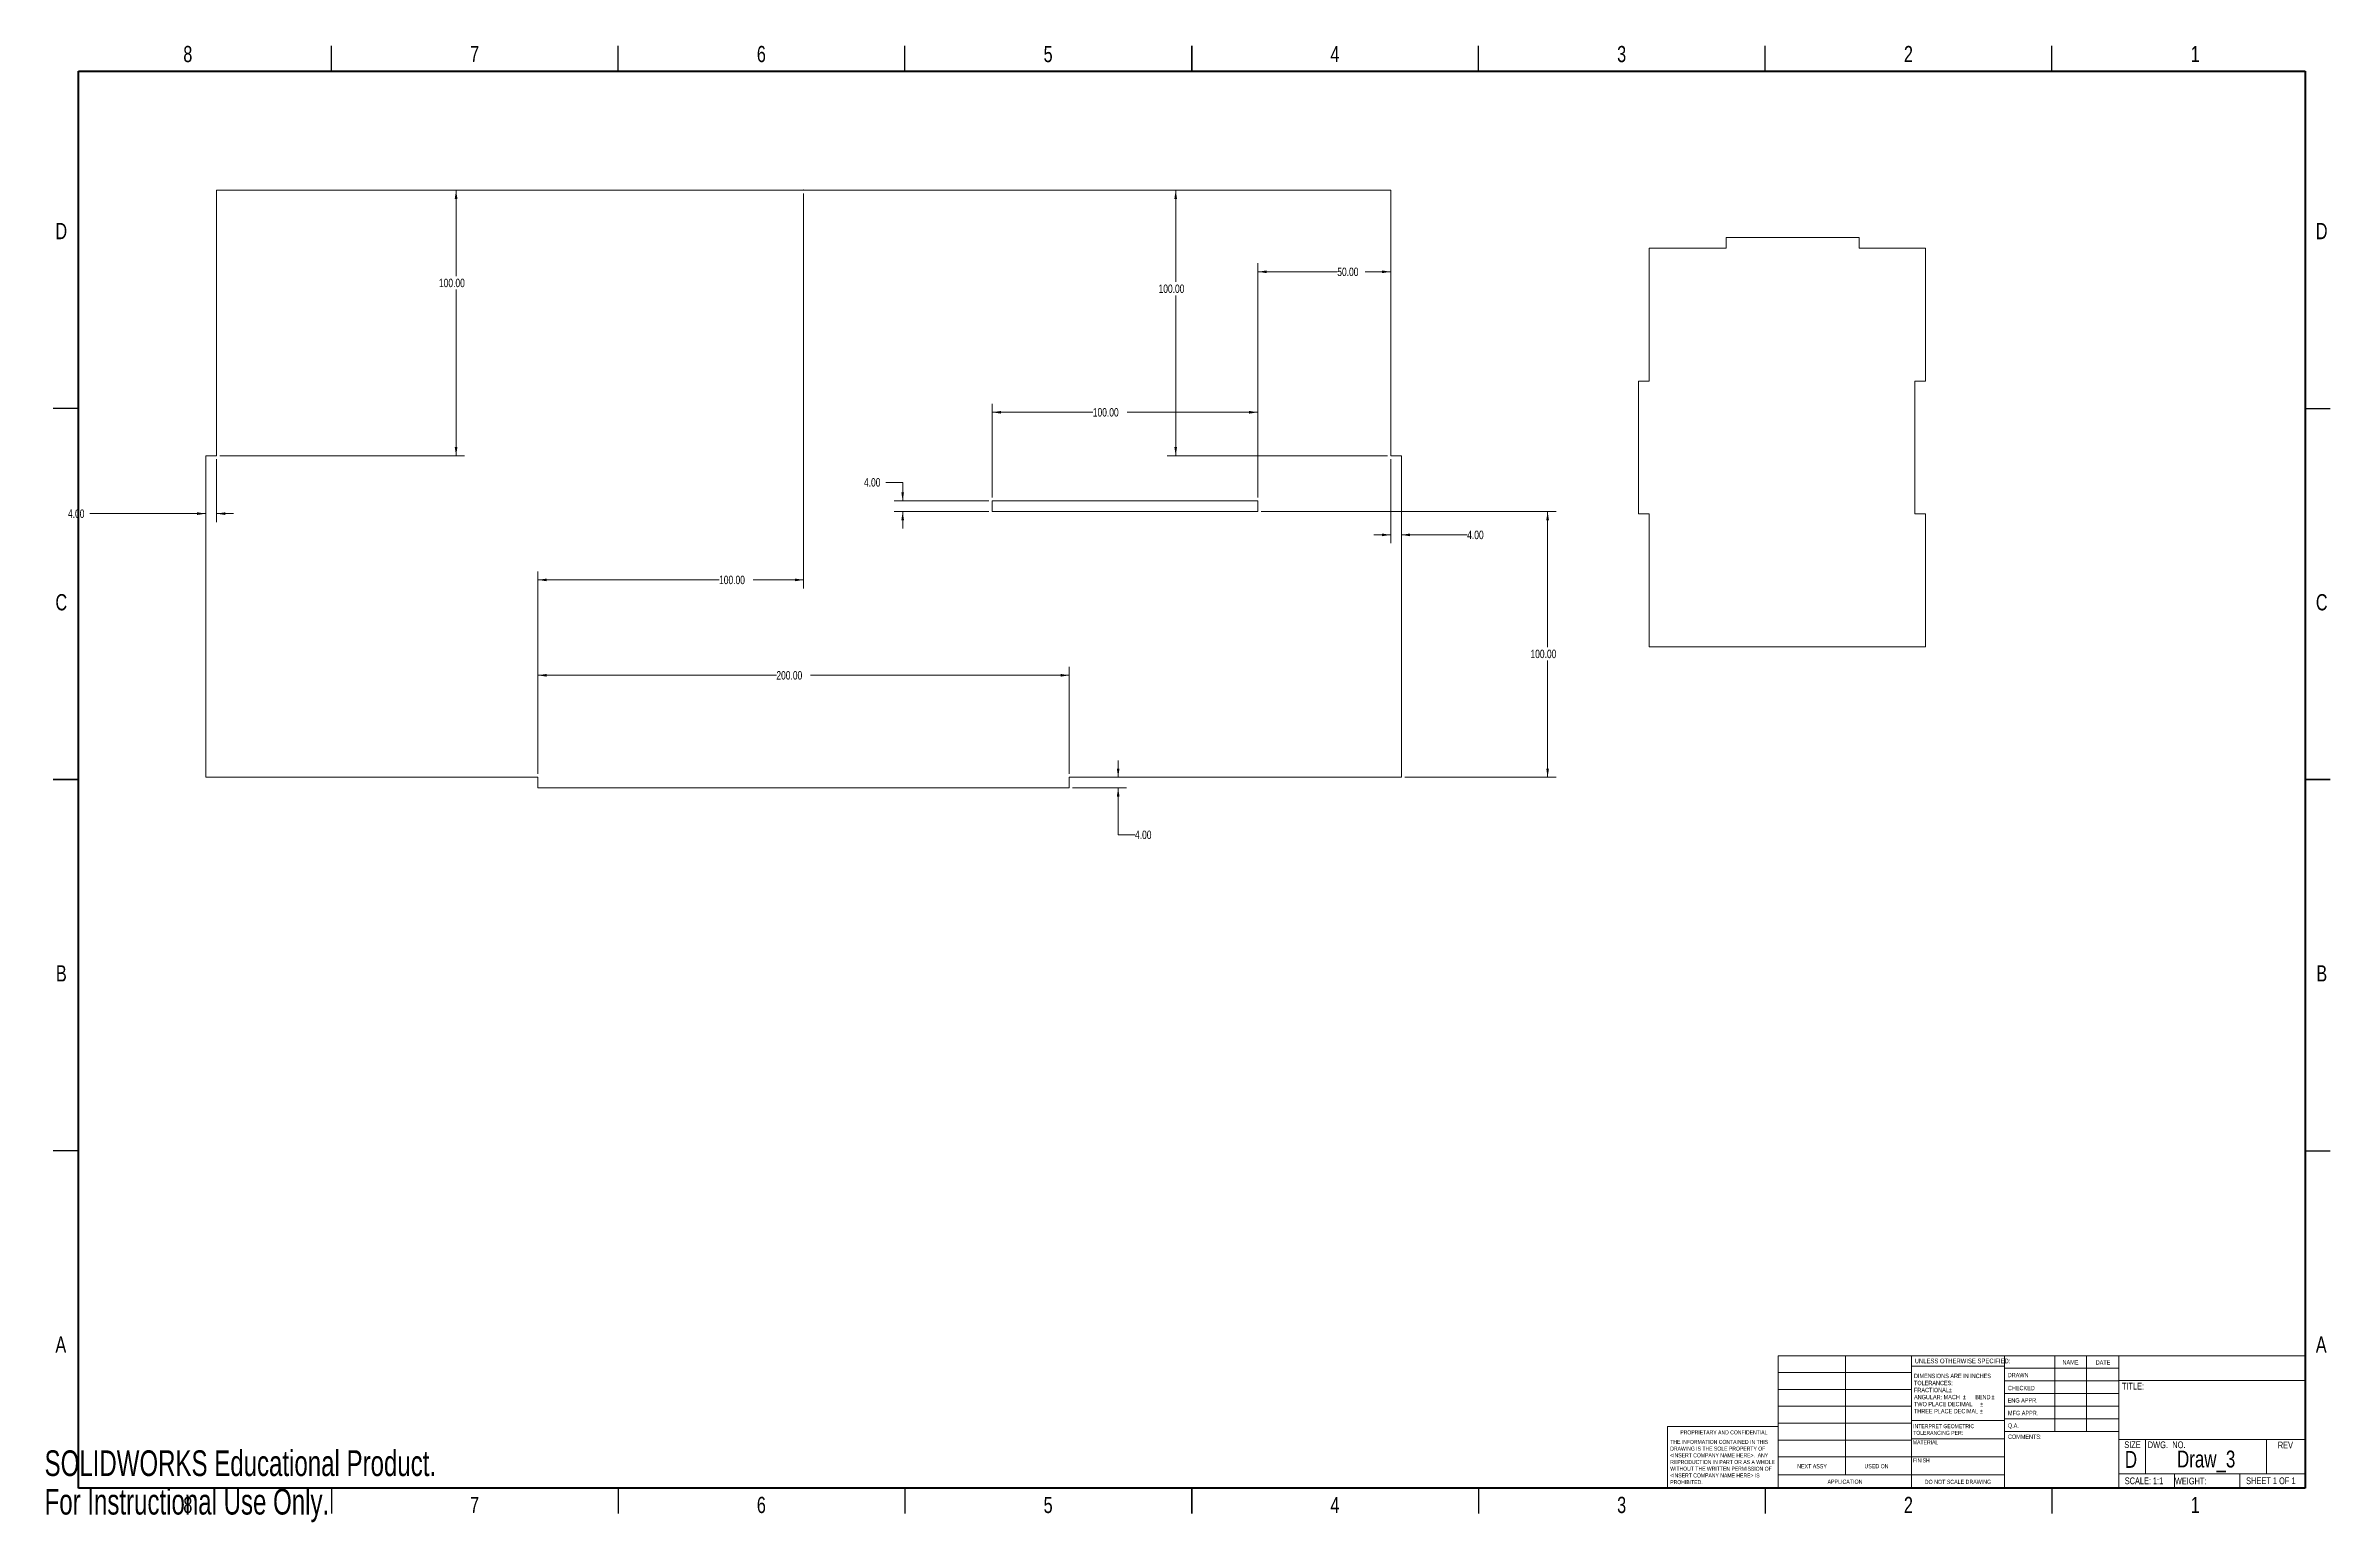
# Model space of a CAD drawing. Header units: millimetres. Extents: x 0 to 860, y 0 to 556.
import ezdxf

# ---------------------------------------------------------------- set-up
doc = ezdxf.new("R2010")
doc.units = ezdxf.units.MM
doc.header["$PDSIZE"] = -1
doc.styles.add('SLDTEXTSTYLE0', font='TXT', dxfattribs={"width": 0.75})
doc.styles.add('SLDTEXTSTYLE1', font='TXT', dxfattribs={"width": 0.6875})
doc.styles.add('SLDTEXTSTYLE2', font='TXT', dxfattribs={"width": 0.694444})
doc.styles.add('SLDTEXTSTYLE3', font='TXT', dxfattribs={"width": 0.7})
doc.dimstyles.new('SLDDIMSTYLE0', dxfattribs={"dimtxt": 3.175, "dimasz": 3.302, "dimexe": 0, "dimexo": 0.0625, "dimgap": 0.79375, "dimtad": 0, "dimtih": 1, "dimtoh": 1, "dimrnd": 1e-09, "dimzin": 4, "dimdsep": 46, "dimtxsty": 'SLDTEXTSTYLE0', "dimsah": 1, "dimcen": 0.09, "dimadec": 0, "dimazin": 1, "dimtfac": 1, "dimtmove": 0, "dimatfit": 0, "dimfxl": 1, "dimfrac": 2, "dimtolj": 1, "dimtzin": 12, "dimarcsym": 0})
doc.dimstyles.new('SLDDIMSTYLE1', dxfattribs={"dimtxt": 3.175, "dimasz": 3.302, "dimexe": 0, "dimexo": 0.0625, "dimgap": 0.79375, "dimtad": 0, "dimtih": 1, "dimtoh": 1, "dimrnd": 1e-09, "dimzin": 4, "dimdsep": 46, "dimtxsty": 'SLDTEXTSTYLE0', "dimsah": 1, "dimcen": 0.09, "dimadec": 0, "dimazin": 1, "dimtfac": 1, "dimtofl": 0, "dimtmove": 0, "dimatfit": 3, "dimfxl": 1, "dimfrac": 2, "dimtolj": 1, "dimtzin": 12, "dimarcsym": 0})

# ---------------------------------------------------------------- blocks, each defined once
blk = doc.blocks.new('_D')
at = {"color": 7, "linetype": 'Continuous', "lineweight": 0}
for p, q in [((60.73, 400.03), (60.73, 376.35)), ((64.73, 400.03), (64.73, 376.35)), ((60.73, 379.53), (17.01, 379.53)), ((64.73, 379.53), (71.08, 379.53))]:
    blk.add_line(p, q, dxfattribs=at)
at = {"color": 7, "linetype": 'Continuous', "lineweight": 18}
for points in [[(60.73, 379.53), (57.43, 380.04), (57.43, 379.02)], [(64.73, 379.53), (68.03, 379.02), (68.03, 380.04)]]:
    blk.add_solid(points, dxfattribs=at)
at = {"color": 7, "linetype": 'Continuous', "lineweight": 18, "insert": (8.8, 381.1), "char_height": 3.175, "attachment_point": 1, "style": 'SLDTEXTSTYLE0'}
blk.add_mtext('4.00', dxfattribs=at)
blk = doc.blocks.new('_D_1')
at = {"color": 7, "linetype": 'Continuous', "lineweight": 0}
for p, q in [((506.73, 400.03), (506.73, 368.36)), ((510.73, 400.03), (510.73, 368.36)), ((506.73, 371.53), (500.38, 371.53)), ((510.73, 371.53), (535.52, 371.53))]:
    blk.add_line(p, q, dxfattribs=at)
at = {"color": 7, "linetype": 'Continuous', "lineweight": 18}
for points in [[(506.73, 371.53), (503.43, 372.04), (503.43, 371.03)], [(510.73, 371.53), (514.03, 371.03), (514.03, 372.04)]]:
    blk.add_solid(points, dxfattribs=at)
at = {"color": 7, "linetype": 'Continuous', "lineweight": 18, "insert": (535.52, 373.11), "char_height": 3.175, "attachment_point": 1, "style": 'SLDTEXTSTYLE0'}
blk.add_mtext('4.00', dxfattribs=at)
blk = doc.blocks.new('_D_2')
at = {"color": 7, "linetype": 'Continuous', "lineweight": 0}
for p, q in [((284.46, 501.3), (151.72, 501.3)), ((154.9, 501.3), (154.9, 468.89)), ((154.9, 401.3), (154.9, 463.85)), ((66, 401.3), (158.07, 401.3))]:
    blk.add_line(p, q, dxfattribs=at)
at = {"color": 7, "linetype": 'Continuous', "lineweight": 18}
for points in [[(154.9, 501.3), (154.39, 498), (155.41, 498)], [(154.9, 401.3), (155.41, 404.6), (154.39, 404.6)]]:
    blk.add_solid(points, dxfattribs=at)
at = {"color": 7, "linetype": 'Continuous', "lineweight": 18, "insert": (148.45, 467.95), "char_height": 3.175, "attachment_point": 1, "style": 'SLDTEXTSTYLE0'}
blk.add_mtext('100.00', dxfattribs=at)
blk = doc.blocks.new('_D_3')
at = {"color": 7, "linetype": 'Continuous', "lineweight": 0}
for p, q in [((287, 501.3), (428.96, 501.3)), ((425.79, 501.3), (425.79, 466.72)), ((425.79, 401.3), (425.79, 461.68)), ((505.46, 401.3), (422.61, 401.3))]:
    blk.add_line(p, q, dxfattribs=at)
at = {"color": 7, "linetype": 'Continuous', "lineweight": 18}
for points in [[(425.79, 501.3), (425.28, 498), (426.29, 498)], [(425.79, 401.3), (426.29, 404.6), (425.28, 404.6)]]:
    blk.add_solid(points, dxfattribs=at)
at = {"color": 7, "linetype": 'Continuous', "lineweight": 18, "insert": (419.33, 465.77), "char_height": 3.175, "attachment_point": 1, "style": 'SLDTEXTSTYLE0'}
blk.add_mtext('100.00', dxfattribs=at)
blk = doc.blocks.new('_D_4')
at = {"color": 7, "linetype": 'Continuous', "lineweight": 0}
for p, q in [((185.73, 281.57), (185.73, 321.86)), ((185.73, 318.68), (275.47, 318.68)), ((385.73, 318.68), (288.37, 318.68)), ((385.73, 281.57), (385.73, 321.86))]:
    blk.add_line(p, q, dxfattribs=at)
at = {"color": 7, "linetype": 'Continuous', "lineweight": 18}
for points in [[(185.73, 318.68), (189.03, 318.17), (189.03, 319.19)], [(385.73, 318.68), (382.43, 319.19), (382.43, 318.17)]]:
    blk.add_solid(points, dxfattribs=at)
at = {"color": 7, "linetype": 'Continuous', "lineweight": 18, "insert": (275.47, 320.25), "char_height": 3.175, "attachment_point": 1, "style": 'SLDTEXTSTYLE0'}
blk.add_mtext('200.00', dxfattribs=at)
blk = doc.blocks.new('_D_5')
at = {"color": 7, "linetype": 'Continuous', "lineweight": 0}
for p, q in [((404.13, 280.3), (404.13, 286.65)), ((387, 280.3), (407.31, 280.3)), ((387, 276.3), (407.31, 276.3)), ((404.13, 258.64), (404.13, 276.3)), ((410.48, 258.64), (404.13, 258.64))]:
    blk.add_line(p, q, dxfattribs=at)
at = {"color": 7, "linetype": 'Continuous', "lineweight": 18}
for points in [[(404.13, 280.3), (404.64, 283.6), (403.62, 283.6)], [(404.13, 276.3), (403.62, 273), (404.64, 273)]]:
    blk.add_solid(points, dxfattribs=at)
at = {"color": 7, "linetype": 'Continuous', "lineweight": 18, "insert": (410.48, 260.22), "char_height": 3.175, "attachment_point": 1, "style": 'SLDTEXTSTYLE0'}
blk.add_mtext('4.00', dxfattribs=at)
blk = doc.blocks.new('_D_6')
at = {"color": 7, "linetype": 'Continuous', "lineweight": 0}
for p, q in [((285.73, 500.03), (285.73, 351.41)), ((185.73, 281.57), (185.73, 357.76)), ((185.73, 354.59), (253.89, 354.59)), ((285.73, 354.59), (266.79, 354.59))]:
    blk.add_line(p, q, dxfattribs=at)
at = {"color": 7, "linetype": 'Continuous', "lineweight": 18}
for points in [[(185.73, 354.59), (189.03, 354.08), (189.03, 355.1)], [(285.73, 354.59), (282.43, 355.1), (282.43, 354.08)]]:
    blk.add_solid(points, dxfattribs=at)
at = {"color": 7, "linetype": 'Continuous', "lineweight": 18, "insert": (253.89, 356.16), "char_height": 3.175, "attachment_point": 1, "style": 'SLDTEXTSTYLE0'}
blk.add_mtext('100.00', dxfattribs=at)
blk = doc.blocks.new('_D_7')
at = {"color": 7, "linetype": 'Continuous', "lineweight": 0}
for p, q in [((356.73, 385.57), (356.73, 420.85)), ((356.73, 417.67), (394.58, 417.67)), ((456.73, 417.67), (407.48, 417.67)), ((456.73, 385.57), (456.73, 420.85))]:
    blk.add_line(p, q, dxfattribs=at)
at = {"color": 7, "linetype": 'Continuous', "lineweight": 18}
for points in [[(356.73, 417.67), (360.03, 417.17), (360.03, 418.18)], [(456.73, 417.67), (453.43, 418.18), (453.43, 417.17)]]:
    blk.add_solid(points, dxfattribs=at)
at = {"color": 7, "linetype": 'Continuous', "lineweight": 18, "insert": (394.58, 419.25), "char_height": 3.175, "attachment_point": 1, "style": 'SLDTEXTSTYLE0'}
blk.add_mtext('100.00', dxfattribs=at)
blk = doc.blocks.new('_D_8')
at = {"color": 7, "linetype": 'Continuous', "lineweight": 0}
for p, q in [((316.66, 391.31), (323.01, 391.31)), ((323.01, 391.31), (323.01, 384.3)), ((355.46, 384.3), (319.84, 384.3)), ((355.46, 380.3), (319.84, 380.3)), ((323.01, 380.3), (323.01, 373.95))]:
    blk.add_line(p, q, dxfattribs=at)
at = {"color": 7, "linetype": 'Continuous', "lineweight": 18}
for points in [[(323.01, 384.3), (323.52, 387.6), (322.5, 387.6)], [(323.01, 380.3), (322.5, 377), (323.52, 377)]]:
    blk.add_solid(points, dxfattribs=at)
at = {"color": 7, "linetype": 'Continuous', "lineweight": 18, "insert": (308.45, 392.88), "char_height": 3.175, "attachment_point": 1, "style": 'SLDTEXTSTYLE0'}
blk.add_mtext('4.00', dxfattribs=at)
blk = doc.blocks.new('_D_9')
at = {"color": 7, "linetype": 'Continuous', "lineweight": 0}
for p, q in [((458, 380.3), (568.97, 380.3)), ((565.79, 380.3), (565.79, 329.26)), ((565.79, 280.3), (565.79, 324.22)), ((512, 280.3), (568.97, 280.3))]:
    blk.add_line(p, q, dxfattribs=at)
at = {"color": 7, "linetype": 'Continuous', "lineweight": 18}
for points in [[(565.79, 380.3), (565.28, 377), (566.3, 377)], [(565.79, 280.3), (566.3, 283.6), (565.28, 283.6)]]:
    blk.add_solid(points, dxfattribs=at)
at = {"color": 7, "linetype": 'Continuous', "lineweight": 18, "insert": (559.34, 328.32), "char_height": 3.175, "attachment_point": 1, "style": 'SLDTEXTSTYLE0'}
blk.add_mtext('100.00', dxfattribs=at)
blk = doc.blocks.new('_D_10')
at = {"color": 7, "linetype": 'Continuous', "lineweight": 0}
for p, q in [((456.73, 385.57), (456.73, 473.74)), ((456.73, 470.56), (486.61, 470.56)), ((506.73, 470.56), (497.16, 470.56))]:
    blk.add_line(p, q, dxfattribs=at)
at = {"color": 7, "linetype": 'Continuous', "lineweight": 18}
for points in [[(456.73, 470.56), (460.03, 470.05), (460.03, 471.07)], [(506.73, 470.56), (503.43, 471.07), (503.43, 470.05)]]:
    blk.add_solid(points, dxfattribs=at)
at = {"color": 7, "linetype": 'Continuous', "lineweight": 18, "insert": (486.61, 472.13), "char_height": 3.175, "attachment_point": 1, "style": 'SLDTEXTSTYLE0'}
blk.add_mtext('50.00', dxfattribs=at)

msp = doc.modelspace()

# ---------------------------------------------------------------- linework, layer by layer
at = {"color": 7, "linetype": 'Continuous', "lineweight": 25}
for p, q in [((107.95, 546.1), (107.95, 555.625)), ((215.9, 546.1), (215.9, 555.625)), ((323.85, 546.1), (323.85, 555.625)), ((431.8, 555.625), (431.8, 546.1)), ((431.8, 546.1), (431.8, 555.625)), ((539.75, 546.1), (539.75, 555.625)), ((647.7, 546.1), (647.7, 555.625)), ((755.65, 546.1), (755.65, 555.625)), ((12.7, 419.1), (3.175, 419.1)), ((850.9, 419.1), (860.425, 419.1)), ((3.175, 279.4), (12.7, 279.4)), ((12.7, 279.4), (3.175, 279.4)), ((860.425, 279.4), (850.9, 279.4)), ((850.9, 279.4), (860.425, 279.4)), ((12.7, 139.7), (3.175, 139.7)), ((850.9, 139.7), (860.425, 139.7)), ((107.95, 12.7), (107.95, 3.175)), ((215.9, 12.7), (215.9, 3.175)), ((323.85, 12.7), (323.85, 3.175)), ((431.8, 3.175), (431.8, 12.7)), ((431.8, 12.7), (431.8, 3.175)), ((539.75, 12.7), (539.75, 3.175)), ((647.7, 12.7), (647.7, 3.175)), ((755.65, 12.7), (755.65, 3.175))]:
    msp.add_line(p, q, dxfattribs=at)
at = {"color": 7, "linetype": 'Continuous', "lineweight": 50}
for p, q in [((12.7, 12.7), (12.7, 546.1)), ((12.7, 546.1), (850.9, 546.1)), ((850.9, 546.1), (850.9, 12.7)), ((850.9, 12.7), (12.7, 12.7))]:
    msp.add_line(p, q, dxfattribs=at)
at = {"color": 7, "linetype": 'Continuous', "lineweight": 18}
for p, q in [((64.731, 501.299), (64.731, 401.299)), ((64.731, 501.299), (506.731, 501.299)), ((506.731, 401.299), (506.731, 501.299)), ((633.047, 479.407), (633.047, 483.407)), ((633.047, 483.407), (683.047, 483.407)), ((683.047, 483.407), (683.047, 479.407)), ((608.047, 479.407), (604.047, 479.407)), ((604.047, 479.407), (604.047, 429.407)), ((633.047, 479.407), (608.047, 479.407)), ((708.047, 479.407), (683.047, 479.407)), ((708.047, 429.407), (708.047, 479.407)), ((604.047, 429.407), (600.047, 429.407)), ((600.047, 429.407), (600.047, 379.407)), ((708.047, 429.407), (704.047, 429.407)), ((704.047, 429.407), (704.047, 379.407)), ((60.731, 280.299), (60.731, 401.299)), ((60.731, 401.299), (64.731, 401.299)), ((510.731, 401.299), (506.731, 401.299)), ((510.731, 280.299), (510.731, 401.299)), ((356.731, 384.299), (456.731, 384.299)), ((356.731, 384.299), (356.731, 380.299)), ((356.731, 380.299), (456.731, 380.299)), ((456.731, 384.299), (456.731, 380.299)), ((600.047, 379.407), (604.047, 379.407)), ((604.047, 379.407), (604.047, 329.407)), ((704.047, 379.407), (708.047, 379.407)), ((708.047, 329.407), (708.047, 379.407)), ((604.047, 329.407), (608.047, 329.407)), ((608.047, 329.407), (708.047, 329.407)), ((185.731, 280.299), (60.731, 280.299)), ((185.731, 276.299), (185.731, 280.299)), ((185.731, 276.299), (385.731, 276.299)), ((185.731, 276.299), (385.731, 276.299)), ((385.731, 276.299), (385.731, 280.299)), ((385.731, 280.299), (510.731, 280.299)), ((652.554, 62.594), (850.9, 62.594)), ((652.554, 12.7), (652.554, 62.594)), ((677.903, 62.594), (677.903, 17.685)), ((702.774, 12.7), (702.774, 62.594)), ((737.748, 62.594), (737.748, 12.7)), ((756.76, 62.594), (756.76, 34.019)), ((768.661, 62.594), (768.661, 34.019)), ((780.829, 62.594), (780.829, 12.7)), ((652.554, 56.244), (702.774, 56.244)), ((737.748, 58.674), (702.774, 58.674)), ((737.748, 57.832), (780.829, 57.832)), ((737.748, 53.069), (780.829, 53.069)), ((780.829, 53.269), (850.9, 53.269)), ((652.554, 49.894), (702.774, 49.894)), ((652.554, 43.544), (702.774, 43.544)), ((737.748, 48.307), (780.829, 48.307)), ((780.829, 43.544), (737.748, 43.544)), ((610.969, 12.7), (610.969, 35.924)), ((652.554, 35.924), (610.969, 35.924)), ((652.554, 37.194), (702.774, 37.194)), ((702.774, 38.195), (737.863, 38.195)), ((780.829, 38.782), (737.748, 38.782)), ((652.554, 30.844), (702.774, 30.844)), ((702.774, 31.337), (737.863, 31.337)), ((780.829, 34.019), (737.863, 34.019)), ((780.829, 30.985), (850.9, 30.985)), ((790.875, 30.985), (790.875, 18.107)), ((836.373, 30.985), (836.373, 18.107)), ((652.554, 24.494), (702.774, 24.494)), ((652.554, 17.685), (737.748, 17.685)), ((702.774, 24.479), (737.748, 24.479)), ((780.829, 18.107), (850.9, 18.107)), ((801.736, 18.107), (801.736, 12.7)), ((826.423, 18.107), (826.423, 12.7))]:
    msp.add_line(p, q, dxfattribs=at)
at = {"color": 7, "linetype": 'Continuous', "lineweight": 0}
msp.add_point((285.731, 501.299), dxfattribs=at)

# ---------------------------------------------------------------- texts
for s, insert, char_height, attachment_point, style in [('8', (53.914, 555.564), 6.096, 2, 'SLDTEXTSTYLE0'), ('7', (161.864, 555.564), 6.096, 2, 'SLDTEXTSTYLE0'), ('6', (269.814, 555.564), 6.096, 2, 'SLDTEXTSTYLE0'), ('5', (377.764, 555.564), 6.096, 2, 'SLDTEXTSTYLE0'), ('4', (485.714, 555.564), 6.096, 2, 'SLDTEXTSTYLE0'), ('3', (593.664, 555.564), 6.096, 2, 'SLDTEXTSTYLE0'), ('2', (701.614, 555.564), 6.096, 2, 'SLDTEXTSTYLE0'), ('1', (809.564, 555.564), 6.096, 2, 'SLDTEXTSTYLE0'), ('D', (6.28, 488.926), 6.096, 2, 'SLDTEXTSTYLE0'), ('D', (857.18, 488.926), 6.096, 2, 'SLDTEXTSTYLE0'), ('C', (6.287, 349.226), 6.096, 2, 'SLDTEXTSTYLE0'), ('C', (857.187, 349.226), 6.096, 2, 'SLDTEXTSTYLE0'), ('B', (6.303, 209.526), 6.096, 2, 'SLDTEXTSTYLE0'), ('B', (857.203, 209.526), 6.096, 2, 'SLDTEXTSTYLE0'), ('A', (6.107, 69.826), 6.096, 2, 'SLDTEXTSTYLE0'), ('A', (857.007, 69.826), 6.096, 2, 'SLDTEXTSTYLE0'), ('UNLESS OTHERWISE SPECIFIED:', (703.958, 61.499), 1.778, 1, 'SLDTEXTSTYLE0'), ('NAME', (759.624, 60.923), 1.651, 1, 'SLDTEXTSTYLE0'), ('DATE', (772.115, 60.879), 1.651, 1, 'SLDTEXTSTYLE0'), ('TOLERANCES:', (703.717, 53.143), 1.651, 1, 'SLDTEXTSTYLE0'), ('DIMENSIONS ARE IN INCHES', (703.717, 55.794), 1.651, 1, 'SLDTEXTSTYLE0'), ('DRAWN', (738.997, 56.123), 1.651, 1, 'SLDTEXTSTYLE0'), ('TITLE:', (781.993, 52.393), 2.54, 1, 'SLDTEXTSTYLE0'), ('ANGULAR: MACH', (703.717, 47.841), 1.651, 1, 'SLDTEXTSTYLE0'), ('TWO PLACE DECIMAL', (703.717, 45.19), 1.651, 1, 'SLDTEXTSTYLE0'), ('FRACTIONAL', (703.717, 50.492), 1.651, 1, 'SLDTEXTSTYLE0'), ('%%p', (716.864, 50.492), 1.651, 1, 'SLDTEXTSTYLE0'), ('%%p', (722.091, 47.841), 1.651, 1, 'SLDTEXTSTYLE0'), ('BEND', (726.759, 47.841), 1.651, 1, 'SLDTEXTSTYLE0'), ('%%p', (728.595, 45.19), 1.651, 1, 'SLDTEXTSTYLE0'), ('%%p', (732.873, 47.841), 1.651, 1, 'SLDTEXTSTYLE0'), ('ENG APPR.', (738.977, 46.601), 1.651, 1, 'SLDTEXTSTYLE0'), ('CHECKED', (739.051, 51.237), 1.651, 1, 'SLDTEXTSTYLE0'), ('PROPRIETARY AND CONFIDENTIAL', (615.73, 34.483), 1.524, 1, 'SLDTEXTSTYLE0'), ('INTERPRET GEOMETRIC', (703.409, 36.828), 1.524, 1, 'SLDTEXTSTYLE0'), ('THREE PLACE DECIMAL', (703.717, 42.539), 1.651, 1, 'SLDTEXTSTYLE0'), ('%%p', (728.452, 42.539), 1.651, 1, 'SLDTEXTSTYLE0'), ('Q.A.', (739.062, 37.123), 1.651, 1, 'SLDTEXTSTYLE0'), ('MFG APPR.', (739.103, 41.845), 1.651, 1, 'SLDTEXTSTYLE0'), ('THE INFORMATION CONTAINED IN THIS', (611.954, 30.902), 1.524, 1, 'SLDTEXTSTYLE0'), ('<INSERT COMPANY NAME HERE>.  ANY', (611.954, 25.854), 1.524, 1, 'SLDTEXTSTYLE0'), ('DRAWING IS THE SOLE PROPERTY OF', (611.954, 28.378), 1.524, 1, 'SLDTEXTSTYLE0'), ('MATERIAL', (703.28, 30.753), 1.524, 1, 'SLDTEXTSTYLE0'), ('TOLERANCING PER:', (703.409, 34.304), 1.524, 1, 'SLDTEXTSTYLE0'), ('COMMENTS:', (739.084, 32.909), 1.651, 1, 'SLDTEXTSTYLE0'), ('SIZE', (782.88, 30.358), 2.54, 1, 'SLDTEXTSTYLE0'), ('D', (783.08, 26.724), 6.35, 1, 'SLDTEXTSTYLE0'), ('DWG.  NO.', (791.681, 30.323), 2.54, 1, 'SLDTEXTSTYLE2'), ('Draw_3', (813.692, 26.873), 6.35, 2, 'SLDTEXTSTYLE0'), ('REV', (840.685, 30.223), 2.54, 1, 'SLDTEXTSTYLE0'), ('WITHOUT THE WRITTEN PERMISSION OF', (611.954, 20.806), 1.524, 1, 'SLDTEXTSTYLE0'), ('<INSERT COMPANY NAME HERE> IS', (611.954, 18.282), 1.524, 1, 'SLDTEXTSTYLE0'), ('REPRODUCTION IN PART OR AS A WHOLE', (611.954, 23.33), 1.524, 1, 'SLDTEXTSTYLE0'), ('NEXT ASSY', (659.742, 21.771), 1.5875, 1, 'SLDTEXTSTYLE0'), ('USED ON', (685.054, 21.798), 1.5875, 1, 'SLDTEXTSTYLE0'), ('FINISH', (703.35, 23.938), 1.524, 1, 'SLDTEXTSTYLE0'), ('8', (53.914, 9.464), 6.096, 2, 'SLDTEXTSTYLE0'), ('7', (161.864, 9.464), 6.096, 2, 'SLDTEXTSTYLE0'), ('6', (269.814, 9.464), 6.096, 2, 'SLDTEXTSTYLE0'), ('5', (377.764, 9.464), 6.096, 2, 'SLDTEXTSTYLE0'), ('4', (485.714, 9.464), 6.096, 2, 'SLDTEXTSTYLE0'), ('3', (593.664, 9.464), 6.096, 2, 'SLDTEXTSTYLE0'), ('PROHIBITED.', (611.954, 15.758), 1.524, 1, 'SLDTEXTSTYLE0'), ('APPLICATION', (671.15, 15.95), 1.5875, 1, 'SLDTEXTSTYLE0'), ('2', (701.614, 9.464), 6.096, 2, 'SLDTEXTSTYLE0'), ('DO NOT SCALE DRAWING', (720.254, 15.895), 1.5875, 2, 'SLDTEXTSTYLE0'), ('SCALE: 1:1', (783.049, 16.765), 2.54, 1, 'SLDTEXTSTYLE0'), ('WEIGHT:', (801.94, 16.678), 2.54, 1, 'SLDTEXTSTYLE0'), ('1', (809.564, 9.464), 6.096, 2, 'SLDTEXTSTYLE0'), ('SHEET 1 OF 1', (828.731, 16.773), 2.54, 1, 'SLDTEXTSTYLE1')]:
    msp.add_mtext(s, dxfattribs=dict(at, insert=insert, char_height=char_height, attachment_point=attachment_point, style=style))
at = {"color": 7, "linetype": 'Continuous', "char_height": 9.66724, "attachment_point": 1, "style": 'SLDTEXTSTYLE3'}
for s, insert in [('SOLIDWORKS Educational Product.', (0, 26.963)), ('For Instructional Use Only.', (0, 12.462))]:
    msp.add_mtext(s, dxfattribs=dict(at, insert=insert))

# ---------------------------------------------------------------- dimensions: what is measured, and where the dimension line sits
at = {"color": 7, "linetype": 'Continuous', "lineweight": 18}
for base, p1, p2, dimstyle, picture, middle in [((154.899, 401.299), (285.731, 501.299), (64.731, 401.299), 'SLDDIMSTYLE1', '_D_2', (154.899, 466.375)), ((425.786, 401.299), (285.731, 501.299), (506.731, 401.299), 'SLDDIMSTYLE1', '_D_3', (425.786, 464.196)), ((323.012, 380.299), (356.731, 384.299), (356.731, 380.299), 'SLDDIMSTYLE0', '_D_8', (323.012, 391.309)), ((565.792, 280.299), (456.731, 380.299), (510.731, 280.299), 'SLDDIMSTYLE1', '_D_9', (565.792, 326.743)), ((404.133, 280.299), (385.731, 276.299), (385.731, 280.299), 'SLDDIMSTYLE0', '_D_5', (404.133, 258.643))]:
    dim = msp.add_linear_dim(base=base, p1=p1, p2=p2, angle=90, dimstyle=dimstyle, dxfattribs=at)
    dim.commit()
    dim.dimension.update_dxf_attribs({"geometry": picture, "text_midpoint": middle, "dimtype": 160})
for base, p1, p2, dimstyle, picture, middle in [((185.731, 354.589), (285.731, 501.299), (185.731, 280.299), 'SLDDIMSTYLE1', '_D_6', (260.337, 354.589)), ((506.731, 470.561), (456.731, 384.299), (506.731, 501.299), 'SLDDIMSTYLE1', '_D_10', (491.885, 470.561)), ((456.731, 417.674), (356.731, 384.299), (456.731, 384.299), 'SLDDIMSTYLE1', '_D_7', (401.029, 417.674)), ((64.731, 379.527), (60.731, 401.299), (64.731, 401.299), 'SLDDIMSTYLE0', '_D', (12.905, 379.527)), ((506.731, 371.535), (510.731, 401.299), (506.731, 401.299), 'SLDDIMSTYLE0', '_D_1', (539.621, 371.535)), ((385.731, 318.681), (185.731, 280.299), (385.731, 280.299), 'SLDDIMSTYLE1', '_D_4', (281.917, 318.681))]:
    dim = msp.add_linear_dim(base=base, p1=p1, p2=p2, dimstyle=dimstyle, dxfattribs=at)
    dim.commit()
    dim.dimension.update_dxf_attribs({"geometry": picture, "text_midpoint": middle, "dimtype": 160})

doc.saveas('drawing.dxf')
